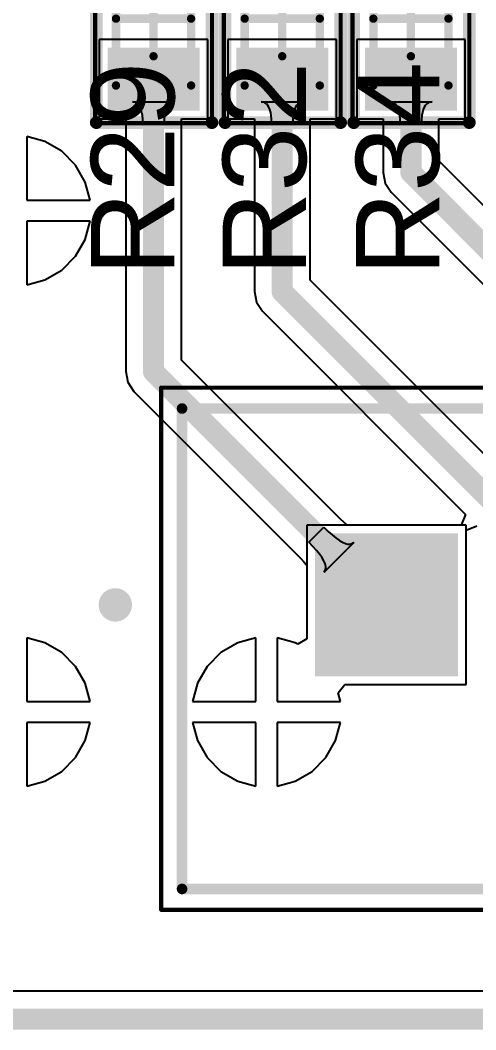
# Model space of a CAD drawing. Header units: inches. Extents: x 1.37 to 4.6, y 1.74 to 5.29.
# Drawn here: x 2.9546 to 3.1696, y 1.74 to 2.2157 of the extents above; entities that cross this region are included whole.
import ezdxf

# ---------------------------------------------------------------- set-up
doc = ezdxf.new("R2010")
doc.units = ezdxf.units.IN
doc.header["$MEASUREMENT"] = 0
for name, color, linetype in [('BottomLayer', 5, 'Continuous'), ('BottomSolder', 6, 'Continuous'), ('KeepOutLayer', 6, 'Continuous'), ('Mechanical13', 56, 'Continuous'), ('Mechanical15', 56, 'Continuous'), ('PadHoleLayer', 156, 'Continuous'), ('TopLayer', 1, 'Continuous'), ('TopOverlay', 2, 'Continuous'), ('TopPaste', 8, 'Continuous'), ('TopSolder', 216, 'Continuous')]:
    doc.layers.add(name, color=color, linetype=linetype)
doc.styles.add('Arial', font='', dxfattribs={"height": 0.2})
doc.styles.get('Arial').set_extended_font_data('Arial')

# ---------------------------------------------------------------- blocks, each defined once
blk = doc.blocks.new('_________0603_84')
at = {"layer": 'TopLayer'}
for points in [[(-0.03937, -0.01772), (-0.03937, 0.01772), (-0.01772, 0.01772), (-0.01772, -0.01772)], [(0.01772, -0.01772), (0.01772, 0.01772), (0.03937, 0.01772), (0.03937, -0.01772)]]:
    blk.add_hatch(color=1, dxfattribs=at).paths.add_polyline_path(points)
at = {"layer": 'TopPaste'}
for points in [[(-0.03937, -0.01772), (-0.03937, 0.01772), (-0.01772, 0.01772), (-0.01772, -0.01772)], [(0.01772, -0.01772), (0.01772, 0.01772), (0.03937, 0.01772), (0.03937, -0.01772)]]:
    blk.add_hatch(color=8, dxfattribs=at).paths.add_polyline_path(points)
at = {"layer": 'TopSolder'}
for points in [[(-0.04337, -0.02172), (-0.04337, 0.02172), (-0.01372, 0.02172), (-0.01372, -0.02172)], [(0.01372, -0.02172), (0.01372, 0.02172), (0.04337, 0.02172), (0.04337, -0.02172)]]:
    blk.add_hatch(color=216, dxfattribs=at).paths.add_polyline_path(points)
at = {"layer": 'Mechanical13', "const_width": 0.00394}
for points in [[(-0.0315, -0.01772), (-0.0315, 0.01772)], [(0.0315, 0.01772), (-0.0315, 0.01772)], [(0.0315, -0.01772), (0.0315, 0.01772)], [(0.0315, -0.01772), (-0.0315, -0.01772)]]:
    blk.add_lwpolyline(points, dxfattribs=at)
at = {"layer": 'Mechanical13', "const_width": 0.00197}
for points in [[(-0.03248, 0.01772, 1), (-0.03051, 0.01772, 1)], [(-0.03248, 0.01772, 1), (-0.03051, 0.01772, 1)], [(0.03051, 0.01772, 1), (0.03248, 0.01772, 1)], [(0.03051, 0.01772, 1), (0.03248, 0.01772, 1)], [(-0.03248, -0.01772, 1), (-0.03051, -0.01772, 1)], [(-0.03248, -0.01772, 1), (-0.03051, -0.01772, 1)], [(0.03051, -0.01772, 1), (0.03248, -0.01772, 1)], [(0.03051, -0.01772, 1), (0.03248, -0.01772, 1)]]:
    blk.add_lwpolyline(points, format="xyb", close=True, dxfattribs=at)
at = {"layer": 'Mechanical15'}
for points, const_width in [([(-0.04921, -0.02756), (-0.04921, 0.02756)], 0.00197), ([(0.04921, 0.02756), (-0.04921, 0.02756)], 0.00197), ([(0.04921, -0.02756), (0.04921, 0.02756)], 0.00197), ([(0, -0.01772), (0, 0.01772)], 0.00394), ([(0.01772, 0), (-0.01772, 0)], 0.00394), ([(0.04921, -0.02756), (-0.04921, -0.02756)], 0.00197)]:
    blk.add_lwpolyline(points, dxfattribs=dict(at, const_width=const_width))
for points, const_width in [([(-0.0497, 0.02756, 1), (-0.04872, 0.02756, 1)], 0.000984), ([(-0.0497, 0.02756, 1), (-0.04872, 0.02756, 1)], 0.000984), ([(0.04872, 0.02756, 1), (0.0497, 0.02756, 1)], 0.000984), ([(0.04872, 0.02756, 1), (0.0497, 0.02756, 1)], 0.000984), ([(-0.00098, 0.01772, 1), (0.00098, 0.01772, 1)], 0.00197), ([(-0.0187, 0, 1), (-0.01673, 0, 1)], 0.00197), ([(0.01673, 0, 1), (0.0187, 0, 1)], 0.00197), ([(-0.00098, -0.01772, 1), (0.00098, -0.01772, 1)], 0.00197), ([(-0.0497, -0.02756, 1), (-0.04872, -0.02756, 1)], 0.000984), ([(-0.0497, -0.02756, 1), (-0.04872, -0.02756, 1)], 0.000984), ([(0.04872, -0.02756, 1), (0.0497, -0.02756, 1)], 0.000984), ([(0.04872, -0.02756, 1), (0.0497, -0.02756, 1)], 0.000984)]:
    blk.add_lwpolyline(points, format="xyb", close=True, dxfattribs=dict(at, const_width=const_width))
at = {"layer": 'TopOverlay', "const_width": 0.006}
for points in [[(-0.04921, -0.027), (-0.04921, 0.02756)], [(0.049, 0.02756), (-0.04921, 0.02756)], [(0.049, -0.027), (0.049, 0.02756)], [(0.049, -0.027), (-0.04921, -0.027)]]:
    blk.add_lwpolyline(points, dxfattribs=at)
at = {"layer": 'TopOverlay', "const_width": 0.003}
for points in [[(-0.05071, 0.02756, 1), (-0.04771, 0.02756, 1)], [(-0.05071, 0.02756, 1), (-0.04771, 0.02756, 1)], [(0.0475, 0.02756, 1), (0.0505, 0.02756, 1)], [(0.0475, 0.02756, 1), (0.0505, 0.02756, 1)], [(-0.05071, -0.027, 1), (-0.04771, -0.027, 1)], [(-0.05071, -0.027, 1), (-0.04771, -0.027, 1)], [(0.0475, -0.027, 1), (0.0505, -0.027, 1)], [(0.0475, -0.027, 1), (0.0505, -0.027, 1)]]:
    blk.add_lwpolyline(points, format="xyb", close=True, dxfattribs=at)
blk = doc.blocks.new('_________0603_86')
at = {"layer": 'TopLayer'}
for points in [[(-0.03937, -0.01772), (-0.03937, 0.01772), (-0.01772, 0.01772), (-0.01772, -0.01772)], [(0.01772, -0.01772), (0.01772, 0.01772), (0.03937, 0.01772), (0.03937, -0.01772)]]:
    blk.add_hatch(color=1, dxfattribs=at).paths.add_polyline_path(points)
at = {"layer": 'TopPaste'}
for points in [[(-0.03937, -0.01772), (-0.03937, 0.01772), (-0.01772, 0.01772), (-0.01772, -0.01772)], [(0.01772, -0.01772), (0.01772, 0.01772), (0.03937, 0.01772), (0.03937, -0.01772)]]:
    blk.add_hatch(color=8, dxfattribs=at).paths.add_polyline_path(points)
at = {"layer": 'TopSolder'}
for points in [[(-0.04337, -0.02172), (-0.04337, 0.02172), (-0.01372, 0.02172), (-0.01372, -0.02172)], [(0.01372, -0.02172), (0.01372, 0.02172), (0.04337, 0.02172), (0.04337, -0.02172)]]:
    blk.add_hatch(color=216, dxfattribs=at).paths.add_polyline_path(points)
at = {"layer": 'Mechanical13', "const_width": 0.00394}
for points in [[(-0.0315, -0.01772), (-0.0315, 0.01772)], [(0.0315, 0.01772), (-0.0315, 0.01772)], [(0.0315, -0.01772), (0.0315, 0.01772)], [(0.0315, -0.01772), (-0.0315, -0.01772)]]:
    blk.add_lwpolyline(points, dxfattribs=at)
at = {"layer": 'Mechanical13', "const_width": 0.00197}
for points in [[(-0.03248, 0.01772, 1), (-0.03051, 0.01772, 1)], [(-0.03248, 0.01772, 1), (-0.03051, 0.01772, 1)], [(0.03051, 0.01772, 1), (0.03248, 0.01772, 1)], [(0.03051, 0.01772, 1), (0.03248, 0.01772, 1)], [(-0.03248, -0.01772, 1), (-0.03051, -0.01772, 1)], [(-0.03248, -0.01772, 1), (-0.03051, -0.01772, 1)], [(0.03051, -0.01772, 1), (0.03248, -0.01772, 1)], [(0.03051, -0.01772, 1), (0.03248, -0.01772, 1)]]:
    blk.add_lwpolyline(points, format="xyb", close=True, dxfattribs=at)
at = {"layer": 'Mechanical15'}
for points, const_width in [([(-0.04921, -0.02756), (-0.04921, 0.02756)], 0.00197), ([(0.04921, 0.02756), (-0.04921, 0.02756)], 0.00197), ([(0.04921, -0.02756), (0.04921, 0.02756)], 0.00197), ([(0, -0.01772), (0, 0.01772)], 0.00394), ([(0.01772, 0), (-0.01772, 0)], 0.00394), ([(0.04921, -0.02756), (-0.04921, -0.02756)], 0.00197)]:
    blk.add_lwpolyline(points, dxfattribs=dict(at, const_width=const_width))
for points, const_width in [([(-0.0497, 0.02756, 1), (-0.04872, 0.02756, 1)], 0.000984), ([(-0.0497, 0.02756, 1), (-0.04872, 0.02756, 1)], 0.000984), ([(0.04872, 0.02756, 1), (0.0497, 0.02756, 1)], 0.000984), ([(0.04872, 0.02756, 1), (0.0497, 0.02756, 1)], 0.000984), ([(-0.00098, 0.01772, 1), (0.00098, 0.01772, 1)], 0.00197), ([(-0.0187, 0, 1), (-0.01673, 0, 1)], 0.00197), ([(0.01673, 0, 1), (0.0187, 0, 1)], 0.00197), ([(-0.00098, -0.01772, 1), (0.00098, -0.01772, 1)], 0.00197), ([(-0.0497, -0.02756, 1), (-0.04872, -0.02756, 1)], 0.000984), ([(-0.0497, -0.02756, 1), (-0.04872, -0.02756, 1)], 0.000984), ([(0.04872, -0.02756, 1), (0.0497, -0.02756, 1)], 0.000984), ([(0.04872, -0.02756, 1), (0.0497, -0.02756, 1)], 0.000984)]:
    blk.add_lwpolyline(points, format="xyb", close=True, dxfattribs=dict(at, const_width=const_width))
at = {"layer": 'TopOverlay', "const_width": 0.006}
for points in [[(-0.04921, -0.027), (-0.04921, 0.02756)], [(0.049, 0.02756), (-0.04921, 0.02756)], [(0.049, -0.027), (0.049, 0.02756)], [(0.049, -0.027), (-0.04921, -0.027)]]:
    blk.add_lwpolyline(points, dxfattribs=at)
at = {"layer": 'TopOverlay', "const_width": 0.003}
for points in [[(-0.05071, 0.02756, 1), (-0.04771, 0.02756, 1)], [(-0.05071, 0.02756, 1), (-0.04771, 0.02756, 1)], [(0.0475, 0.02756, 1), (0.0505, 0.02756, 1)], [(0.0475, 0.02756, 1), (0.0505, 0.02756, 1)], [(-0.05071, -0.027, 1), (-0.04771, -0.027, 1)], [(-0.05071, -0.027, 1), (-0.04771, -0.027, 1)], [(0.0475, -0.027, 1), (0.0505, -0.027, 1)], [(0.0475, -0.027, 1), (0.0505, -0.027, 1)]]:
    blk.add_lwpolyline(points, format="xyb", close=True, dxfattribs=at)
blk = doc.blocks.new('_________0603_89')
at = {"layer": 'TopLayer'}
for points in [[(-0.03937, -0.01772), (-0.03937, 0.01772), (-0.01772, 0.01772), (-0.01772, -0.01772)], [(0.01772, -0.01772), (0.01772, 0.01772), (0.03937, 0.01772), (0.03937, -0.01772)]]:
    blk.add_hatch(color=1, dxfattribs=at).paths.add_polyline_path(points)
at = {"layer": 'TopPaste'}
for points in [[(-0.03937, -0.01772), (-0.03937, 0.01772), (-0.01772, 0.01772), (-0.01772, -0.01772)], [(0.01772, -0.01772), (0.01772, 0.01772), (0.03937, 0.01772), (0.03937, -0.01772)]]:
    blk.add_hatch(color=8, dxfattribs=at).paths.add_polyline_path(points)
at = {"layer": 'TopSolder'}
for points in [[(-0.04337, -0.02172), (-0.04337, 0.02172), (-0.01372, 0.02172), (-0.01372, -0.02172)], [(0.01372, -0.02172), (0.01372, 0.02172), (0.04337, 0.02172), (0.04337, -0.02172)]]:
    blk.add_hatch(color=216, dxfattribs=at).paths.add_polyline_path(points)
at = {"layer": 'Mechanical13', "const_width": 0.00394}
for points in [[(-0.0315, -0.01772), (-0.0315, 0.01772)], [(0.0315, 0.01772), (-0.0315, 0.01772)], [(0.0315, -0.01772), (0.0315, 0.01772)], [(0.0315, -0.01772), (-0.0315, -0.01772)]]:
    blk.add_lwpolyline(points, dxfattribs=at)
at = {"layer": 'Mechanical13', "const_width": 0.00197}
for points in [[(-0.03248, 0.01772, 1), (-0.03051, 0.01772, 1)], [(-0.03248, 0.01772, 1), (-0.03051, 0.01772, 1)], [(0.03051, 0.01772, 1), (0.03248, 0.01772, 1)], [(0.03051, 0.01772, 1), (0.03248, 0.01772, 1)], [(-0.03248, -0.01772, 1), (-0.03051, -0.01772, 1)], [(-0.03248, -0.01772, 1), (-0.03051, -0.01772, 1)], [(0.03051, -0.01772, 1), (0.03248, -0.01772, 1)], [(0.03051, -0.01772, 1), (0.03248, -0.01772, 1)]]:
    blk.add_lwpolyline(points, format="xyb", close=True, dxfattribs=at)
at = {"layer": 'Mechanical15'}
for points, const_width in [([(-0.04921, -0.02756), (-0.04921, 0.02756)], 0.00197), ([(0.04921, 0.02756), (-0.04921, 0.02756)], 0.00197), ([(0.04921, -0.02756), (0.04921, 0.02756)], 0.00197), ([(0, -0.01772), (0, 0.01772)], 0.00394), ([(0.01772, 0), (-0.01772, 0)], 0.00394), ([(0.04921, -0.02756), (-0.04921, -0.02756)], 0.00197)]:
    blk.add_lwpolyline(points, dxfattribs=dict(at, const_width=const_width))
for points, const_width in [([(-0.0497, 0.02756, 1), (-0.04872, 0.02756, 1)], 0.000984), ([(-0.0497, 0.02756, 1), (-0.04872, 0.02756, 1)], 0.000984), ([(0.04872, 0.02756, 1), (0.0497, 0.02756, 1)], 0.000984), ([(0.04872, 0.02756, 1), (0.0497, 0.02756, 1)], 0.000984), ([(-0.00098, 0.01772, 1), (0.00098, 0.01772, 1)], 0.00197), ([(-0.0187, 0, 1), (-0.01673, 0, 1)], 0.00197), ([(0.01673, 0, 1), (0.0187, 0, 1)], 0.00197), ([(-0.00098, -0.01772, 1), (0.00098, -0.01772, 1)], 0.00197), ([(-0.0497, -0.02756, 1), (-0.04872, -0.02756, 1)], 0.000984), ([(-0.0497, -0.02756, 1), (-0.04872, -0.02756, 1)], 0.000984), ([(0.04872, -0.02756, 1), (0.0497, -0.02756, 1)], 0.000984), ([(0.04872, -0.02756, 1), (0.0497, -0.02756, 1)], 0.000984)]:
    blk.add_lwpolyline(points, format="xyb", close=True, dxfattribs=dict(at, const_width=const_width))
at = {"layer": 'TopOverlay', "const_width": 0.006}
for points in [[(-0.04921, -0.027), (-0.04921, 0.02756)], [(0.049, 0.02756), (-0.04921, 0.02756)], [(0.049, -0.027), (0.049, 0.02756)], [(0.049, -0.027), (-0.04921, -0.027)]]:
    blk.add_lwpolyline(points, dxfattribs=at)
at = {"layer": 'TopOverlay', "const_width": 0.003}
for points in [[(-0.05071, 0.02756, 1), (-0.04771, 0.02756, 1)], [(-0.05071, 0.02756, 1), (-0.04771, 0.02756, 1)], [(0.0475, 0.02756, 1), (0.0505, 0.02756, 1)], [(0.0475, 0.02756, 1), (0.0505, 0.02756, 1)], [(-0.05071, -0.027, 1), (-0.04771, -0.027, 1)], [(-0.05071, -0.027, 1), (-0.04771, -0.027, 1)], [(0.0475, -0.027, 1), (0.0505, -0.027, 1)], [(0.0475, -0.027, 1), (0.0505, -0.027, 1)]]:
    blk.add_lwpolyline(points, format="xyb", close=True, dxfattribs=at)
blk = doc.blocks.new('JST_B8B_XH_A_136')
at = {"layer": 'BottomLayer'}
blk.add_hatch(color=5, dxfattribs=at).paths.add_polyline_path([(0.3148, 0.00902), (0.37417, 0.00902), (0.37417, -0.05035), (0.3148, -0.05035)])
at = {"layer": 'BottomSolder'}
blk.add_hatch(color=6, dxfattribs=at).paths.add_polyline_path([(0.3108, 0.01302), (0.37817, 0.01302), (0.37817, -0.05435), (0.3108, -0.05435)])
at = {"layer": 'PadHoleLayer'}
h = blk.add_hatch(color=156, dxfattribs=at)
edge = h.paths.add_edge_path()
edge.add_arc((0.34449, -0.02067), 0.01969, 0, 360)
at = {"layer": 'TopLayer'}
blk.add_hatch(color=1, dxfattribs=at).paths.add_polyline_path([(0.3148, 0.00902), (0.37417, 0.00902), (0.37417, -0.05035), (0.3148, -0.05035)])
at = {"layer": 'TopSolder'}
blk.add_hatch(color=216, dxfattribs=at).paths.add_polyline_path([(0.3108, 0.01302), (0.37817, 0.01302), (0.37817, -0.05435), (0.3108, -0.05435)])
at = {"layer": 'Mechanical13', "const_width": 0.005}
for points in [[(0.44094, 0.11319), (-0.44094, 0.11319)], [(0.44094, 0.11319), (0.44094, -0.11319)], [(0.44094, -0.11319), (-0.44094, -0.11319)]]:
    blk.add_lwpolyline(points, dxfattribs=at)
at = {"layer": 'Mechanical13'}
for points, const_width in [([(0.43969, 0.11319, 1), (0.44219, 0.11319, 1)], 0.0025), ([(0.43969, 0.11319, 1), (0.44219, 0.11319, 1)], 0.0025), ([(0.47638, -0.02067, 1), (0.4685, -0.02067, 1)], 0.00787), ([(0.46654, -0.02067, 1), (0.47047, -0.02067, 1)], 0.00394), ([(0.47441, -0.02067, 1), (0.47835, -0.02067, 1)], 0.00394), ([(0.43969, -0.11319, 1), (0.44219, -0.11319, 1)], 0.0025), ([(0.43969, -0.11319, 1), (0.44219, -0.11319, 1)], 0.0025)]:
    blk.add_lwpolyline(points, format="xyb", close=True, dxfattribs=dict(at, const_width=const_width))
at = {"layer": 'Mechanical15', "const_width": 0.00197}
for points in [[(0.45079, 0.12303), (-0.45079, 0.12303)], [(0.45079, 0.12303), (0.45079, -0.12303)], [(0.45079, -0.12303), (-0.45079, -0.12303)]]:
    blk.add_lwpolyline(points, dxfattribs=at)
at = {"layer": 'Mechanical15', "const_width": 0.000984}
for points in [[(0.4503, 0.12303, 1), (0.45128, 0.12303, 1)], [(0.4503, 0.12303, 1), (0.45128, 0.12303, 1)], [(0.4503, -0.12303, 1), (0.45128, -0.12303, 1)], [(0.4503, -0.12303, 1), (0.45128, -0.12303, 1)]]:
    blk.add_lwpolyline(points, format="xyb", close=True, dxfattribs=at)
at = {"layer": 'TopOverlay', "const_width": 0.005}
for points in [[(0.44094, 0.11319), (-0.44094, 0.11319)], [(0.44094, 0.11319), (0.44094, -0.11319)], [(0.44094, -0.11319), (-0.44094, -0.11319)]]:
    blk.add_lwpolyline(points, dxfattribs=at)
at = {"layer": 'TopOverlay'}
for points, const_width in [([(0.43969, 0.11319, 1), (0.44219, 0.11319, 1)], 0.0025), ([(0.43969, 0.11319, 1), (0.44219, 0.11319, 1)], 0.0025), ([(0.47638, -0.02067, 1), (0.4685, -0.02067, 1)], 0.00787), ([(0.46654, -0.02067, 1), (0.47047, -0.02067, 1)], 0.00394), ([(0.47441, -0.02067, 1), (0.47835, -0.02067, 1)], 0.00394), ([(0.43969, -0.11319, 1), (0.44219, -0.11319, 1)], 0.0025), ([(0.43969, -0.11319, 1), (0.44219, -0.11319, 1)], 0.0025)]:
    blk.add_lwpolyline(points, format="xyb", close=True, dxfattribs=dict(at, const_width=const_width))

msp = doc.modelspace()

# ---------------------------------------------------------------- linework, layer by layer
at = {"layer": 'BottomLayer'}
for p, q in [((2.96626, 2.1586), (2.95776, 2.16088)), ((2.95776, 2.16088), (2.95776, 2.13098)), ((2.97425, 2.15399), (2.96626, 2.1586)), ((2.98076, 2.14747), (2.97425, 2.15399)), ((2.98537, 2.13949), (2.98076, 2.14747)), ((2.98765, 2.13098), (2.98537, 2.13949)), ((2.95776, 2.13098), (2.98765, 2.13098)), ((2.98765, 2.12098), (2.95776, 2.12098)), ((2.95776, 2.12098), (2.95776, 2.09109)), ((2.98537, 2.11247), (2.98765, 2.12098)), ((2.98076, 2.10449), (2.98537, 2.11247)), ((2.97425, 2.09798), (2.98076, 2.10449)), ((2.95776, 2.09109), (2.96626, 2.09337)), ((2.96626, 2.09337), (2.97425, 2.09798)), ((3.16502, 1.97779), (3.0899, 1.97779)), ((3.0899, 1.97779), (3.0899, 1.92419)), ((3.16502, 1.90267), (3.16502, 1.97779)), ((2.96626, 1.92238), (2.95776, 1.92466)), ((2.95776, 1.92466), (2.95776, 1.89476)), ((2.97425, 1.91777), (2.96626, 1.92238)), ((3.05736, 1.92238), (3.04937, 1.91777)), ((3.06587, 1.92466), (3.05736, 1.92238)), ((3.06587, 1.89476), (3.06587, 1.92466)), ((3.08437, 1.92238), (3.07587, 1.92466)), ((3.07587, 1.92466), (3.07587, 1.89476)), ((3.08557, 1.92169), (3.08437, 1.92238)), ((3.0899, 1.92419), (3.08557, 1.92169)), ((2.98076, 1.91125), (2.97425, 1.91777)), ((3.04937, 1.91777), (3.04286, 1.91125)), ((2.98537, 1.90327), (2.98076, 1.91125)), ((3.04286, 1.91125), (3.03825, 1.90327)), ((2.98765, 1.89476), (2.98537, 1.90327)), ((3.03825, 1.90327), (3.03597, 1.89476)), ((3.1047, 1.89871), (3.10775, 1.90267)), ((3.10576, 1.89476), (3.1047, 1.89871)), ((3.10775, 1.90267), (3.16502, 1.90267)), ((2.95776, 1.89476), (2.98765, 1.89476)), ((3.03597, 1.89476), (3.06587, 1.89476)), ((3.07587, 1.89476), (3.10576, 1.89476)), ((2.98765, 1.88476), (2.95776, 1.88476)), ((2.95776, 1.88476), (2.95776, 1.85487)), ((2.98537, 1.87625), (2.98765, 1.88476)), ((3.06587, 1.88476), (3.03597, 1.88476)), ((3.03597, 1.88476), (3.03825, 1.87625)), ((3.06587, 1.85487), (3.06587, 1.88476)), ((3.10576, 1.88476), (3.07587, 1.88476)), ((3.07587, 1.88476), (3.07587, 1.85487)), ((3.10348, 1.87625), (3.10576, 1.88476)), ((2.98076, 1.86827), (2.98537, 1.87625)), ((3.03825, 1.87625), (3.04286, 1.86827)), ((3.09887, 1.86827), (3.10348, 1.87625)), ((2.97425, 1.86176), (2.98076, 1.86827)), ((3.04286, 1.86827), (3.04937, 1.86176)), ((3.09236, 1.86176), (3.09887, 1.86827)), ((2.96626, 1.85715), (2.97425, 1.86176)), ((3.04937, 1.86176), (3.05736, 1.85715)), ((3.08437, 1.85715), (3.09236, 1.86176)), ((2.95776, 1.85487), (2.96626, 1.85715)), ((3.05736, 1.85715), (3.06587, 1.85487)), ((3.07587, 1.85487), (3.08437, 1.85715)), ((4.49687, 1.75813), (1.39313, 1.75813))]:
    msp.add_line(p, q, dxfattribs=at)
at = {"layer": 'KeepOutLayer', "const_width": 0.01}
msp.add_lwpolyline([(1.38, 1.745), (4.51, 1.745)], dxfattribs=at)
at = {"layer": 'TopLayer'}
for p, q in [((3.04315, 2.20661), (2.99197, 2.20661)), ((2.99197, 2.20661), (2.99197, 2.16921)), ((3.04315, 2.16921), (3.04315, 2.20661)), ((3.10386, 2.20661), (3.05268, 2.20661)), ((3.05268, 2.20661), (3.05268, 2.16921)), ((3.10386, 2.16921), (3.10386, 2.20661)), ((3.16458, 2.20661), (3.1134, 2.20661)), ((3.1134, 2.20661), (3.1134, 2.16921)), ((3.16458, 2.16921), (3.16458, 2.20661)), ((3.00851, 2.17711), (3.00756, 2.17721)), ((3.00756, 2.17721), (3.02756, 2.17721)), ((3.00936, 2.17681), (3.00851, 2.17711)), ((3.01011, 2.17631), (3.00936, 2.17681)), ((3.01076, 2.17561), (3.01011, 2.17631)), ((3.01131, 2.17471), (3.01076, 2.17561)), ((3.01176, 2.17361), (3.01131, 2.17471)), ((3.02381, 2.17471), (3.02336, 2.17361)), ((3.02436, 2.17561), (3.02381, 2.17471)), ((3.02501, 2.17631), (3.02436, 2.17561)), ((3.02576, 2.17681), (3.02501, 2.17631)), ((3.02661, 2.17711), (3.02576, 2.17681)), ((3.02756, 2.17721), (3.02661, 2.17711)), ((3.06922, 2.17711), (3.06827, 2.17721)), ((3.06827, 2.17721), (3.08827, 2.17721)), ((3.07007, 2.17681), (3.06922, 2.17711)), ((3.07082, 2.17631), (3.07007, 2.17681)), ((3.07147, 2.17561), (3.07082, 2.17631)), ((3.07202, 2.17471), (3.07147, 2.17561)), ((3.07247, 2.17361), (3.07202, 2.17471)), ((3.08452, 2.17471), (3.08407, 2.17361)), ((3.08507, 2.17561), (3.08452, 2.17471)), ((3.08572, 2.17631), (3.08507, 2.17561)), ((3.08647, 2.17681), (3.08572, 2.17631)), ((3.08732, 2.17711), (3.08647, 2.17681)), ((3.08827, 2.17721), (3.08732, 2.17711)), ((3.12994, 2.17711), (3.12899, 2.17721)), ((3.12899, 2.17721), (3.14899, 2.17721)), ((3.13079, 2.17681), (3.12994, 2.17711)), ((3.13154, 2.17631), (3.13079, 2.17681)), ((3.13219, 2.17561), (3.13154, 2.17631)), ((3.13274, 2.17471), (3.13219, 2.17561)), ((3.13319, 2.17361), (3.13274, 2.17471)), ((3.14524, 2.17471), (3.14479, 2.17361)), ((3.14579, 2.17561), (3.14524, 2.17471)), ((3.14644, 2.17631), (3.14579, 2.17561)), ((3.14719, 2.17681), (3.14644, 2.17631)), ((3.14804, 2.17711), (3.14719, 2.17681)), ((3.14899, 2.17721), (3.14804, 2.17711)), ((3.01211, 2.17231), (3.01176, 2.17361)), ((3.01236, 2.17081), (3.01211, 2.17231)), ((3.01251, 2.16911), (3.01236, 2.17081)), ((3.02276, 2.17081), (3.02261, 2.16911)), ((3.02301, 2.17231), (3.02276, 2.17081)), ((3.02336, 2.17361), (3.02301, 2.17231)), ((3.07282, 2.17231), (3.07247, 2.17361)), ((3.07307, 2.17081), (3.07282, 2.17231)), ((3.07322, 2.16911), (3.07307, 2.17081)), ((3.08347, 2.17081), (3.08332, 2.16911)), ((3.08372, 2.17231), (3.08347, 2.17081)), ((3.08407, 2.17361), (3.08372, 2.17231)), ((3.13354, 2.17231), (3.13319, 2.17361)), ((3.13379, 2.17081), (3.13354, 2.17231)), ((3.13394, 2.16911), (3.13379, 2.17081)), ((3.14419, 2.17081), (3.14404, 2.16911)), ((3.14444, 2.17231), (3.14419, 2.17081)), ((3.14479, 2.17361), (3.14444, 2.17231)), ((2.99197, 2.16921), (3.00443, 2.16921)), ((3.00443, 2.16921), (3.00443, 2.05013)), ((3.01256, 2.16721), (3.01251, 2.16911)), ((3.02256, 2.16721), (3.01256, 2.16721)), ((3.02261, 2.16911), (3.02256, 2.16721)), ((3.03068, 2.05557), (3.03068, 2.16921)), ((3.03068, 2.16921), (3.04315, 2.16921)), ((3.05268, 2.16921), (3.06515, 2.16921)), ((3.06515, 2.16921), (3.06515, 2.08784)), ((3.07327, 2.16721), (3.07322, 2.16911)), ((3.08327, 2.16721), (3.07327, 2.16721)), ((3.08332, 2.16911), (3.08327, 2.16721)), ((3.0914, 2.09328), (3.0914, 2.16921)), ((3.0914, 2.16921), (3.10386, 2.16921)), ((3.1134, 2.16921), (3.12586, 2.16921)), ((3.12586, 2.16921), (3.12586, 2.14396)), ((3.13399, 2.16721), (3.13394, 2.16911)), ((3.14399, 2.16721), (3.13399, 2.16721)), ((3.14404, 2.16911), (3.14399, 2.16721)), ((3.15211, 2.1494), (3.15211, 2.16921)), ((3.15211, 2.16921), (3.16458, 2.16921)), ((2.96626, 2.1586), (2.95776, 2.16088)), ((2.95776, 2.16088), (2.95776, 2.13098)), ((2.97425, 2.15399), (2.96626, 2.1586)), ((2.98076, 2.14747), (2.97425, 2.15399)), ((2.98537, 2.13949), (2.98076, 2.14747)), ((3.31223, 1.98928), (3.15211, 2.1494)), ((3.12586, 2.14396), (3.12686, 2.13894)), ((2.98765, 2.13098), (2.98537, 2.13949)), ((3.12686, 2.13894), (3.1297, 2.13468)), ((3.1297, 2.13468), (3.29218, 1.9722)), ((2.95776, 2.13098), (2.98765, 2.13098)), ((2.98765, 2.12098), (2.95776, 2.12098)), ((2.95776, 2.12098), (2.95776, 2.09109)), ((2.98537, 2.11247), (2.98765, 2.12098)), ((2.98076, 2.10449), (2.98537, 2.11247)), ((2.97425, 2.09798), (2.98076, 2.10449)), ((2.95776, 2.09109), (2.96626, 2.09337)), ((2.96626, 2.09337), (2.97425, 2.09798)), ((3.20259, 1.98209), (3.0914, 2.09328)), ((3.06515, 2.08784), (3.06615, 2.08282)), ((3.06615, 2.08282), (3.06899, 2.07856)), ((3.06899, 2.07856), (3.16476, 1.98279)), ((3.10586, 1.98039), (3.03068, 2.05557)), ((3.00443, 2.05013), (3.00543, 2.04511)), ((3.00543, 2.04511), (3.00828, 2.04085)), ((3.00828, 2.04085), (3.08689, 1.96224)), ((3.10856, 1.9781), (3.10586, 1.98039)), ((3.16476, 1.98279), (3.16269, 1.97779)), ((3.09082, 1.9698), (3.09789, 1.97687)), ((3.09789, 1.97687), (3.09996, 1.97488)), ((3.09996, 1.97488), (3.10365, 1.97174)), ((3.109, 1.97779), (3.10856, 1.9781)), ((3.16098, 1.97779), (3.109, 1.97779)), ((3.16269, 1.97779), (3.16098, 1.97779)), ((3.16502, 1.97546), (3.17002, 1.97753)), ((3.16502, 1.97358), (3.16502, 1.97546)), ((3.09452, 1.96582), (3.09082, 1.9698)), ((3.11204, 1.96968), (3.09801, 1.95565)), ((3.10365, 1.97174), (3.10528, 1.9706)), ((3.10528, 1.9706), (3.10676, 1.96974)), ((3.10676, 1.96974), (3.10811, 1.96916)), ((3.11127, 1.96912), (3.11204, 1.96968)), ((3.16502, 1.90267), (3.16502, 1.97358)), ((3.09595, 1.96404), (3.09452, 1.96582)), ((3.10811, 1.96916), (3.1093, 1.96886)), ((3.1093, 1.96886), (3.11036, 1.96885)), ((3.11036, 1.96885), (3.11127, 1.96912)), ((3.08689, 1.96224), (3.08845, 1.96056)), ((3.08845, 1.96056), (3.08953, 1.95922)), ((3.09709, 1.96241), (3.09595, 1.96404)), ((3.09795, 1.96093), (3.09709, 1.96241)), ((3.09853, 1.95959), (3.09795, 1.96093)), ((3.08953, 1.95922), (3.0899, 1.95869)), ((3.0899, 1.95869), (3.0899, 1.92419)), ((3.09801, 1.95565), (3.09857, 1.95642)), ((3.09883, 1.95839), (3.09853, 1.95959)), ((3.09857, 1.95642), (3.09884, 1.95733)), ((3.09884, 1.95733), (3.09883, 1.95839)), ((2.96626, 1.92238), (2.95776, 1.92466)), ((2.95776, 1.92466), (2.95776, 1.89476)), ((2.97425, 1.91777), (2.96626, 1.92238)), ((3.05736, 1.92238), (3.04937, 1.91777)), ((3.06587, 1.92466), (3.05736, 1.92238)), ((3.06587, 1.89476), (3.06587, 1.92466)), ((3.08437, 1.92238), (3.07587, 1.92466)), ((3.07587, 1.92466), (3.07587, 1.89476)), ((3.08557, 1.92169), (3.08437, 1.92238)), ((3.0899, 1.92419), (3.08557, 1.92169)), ((2.98076, 1.91125), (2.97425, 1.91777)), ((3.04937, 1.91777), (3.04286, 1.91125)), ((2.98537, 1.90327), (2.98076, 1.91125)), ((3.04286, 1.91125), (3.03825, 1.90327)), ((2.98765, 1.89476), (2.98537, 1.90327)), ((3.03825, 1.90327), (3.03597, 1.89476)), ((3.1047, 1.89871), (3.10775, 1.90267)), ((3.10576, 1.89476), (3.1047, 1.89871)), ((3.10775, 1.90267), (3.16502, 1.90267)), ((2.95776, 1.89476), (2.98765, 1.89476)), ((3.03597, 1.89476), (3.06587, 1.89476)), ((3.07587, 1.89476), (3.10576, 1.89476)), ((2.98765, 1.88476), (2.95776, 1.88476)), ((2.95776, 1.88476), (2.95776, 1.85487)), ((2.98537, 1.87625), (2.98765, 1.88476)), ((3.06587, 1.88476), (3.03597, 1.88476)), ((3.03597, 1.88476), (3.03825, 1.87625)), ((3.06587, 1.85487), (3.06587, 1.88476)), ((3.10576, 1.88476), (3.07587, 1.88476)), ((3.07587, 1.88476), (3.07587, 1.85487)), ((3.10348, 1.87625), (3.10576, 1.88476)), ((2.98076, 1.86827), (2.98537, 1.87625)), ((3.03825, 1.87625), (3.04286, 1.86827)), ((3.09887, 1.86827), (3.10348, 1.87625)), ((2.97425, 1.86176), (2.98076, 1.86827)), ((3.04286, 1.86827), (3.04937, 1.86176)), ((3.09236, 1.86176), (3.09887, 1.86827)), ((2.96626, 1.85715), (2.97425, 1.86176)), ((3.04937, 1.86176), (3.05736, 1.85715)), ((3.08437, 1.85715), (3.09236, 1.86176)), ((2.95776, 1.85487), (2.96626, 1.85715)), ((3.05736, 1.85715), (3.06587, 1.85487)), ((3.07587, 1.85487), (3.08437, 1.85715)), ((4.49687, 1.75813), (1.39313, 1.75813))]:
    msp.add_line(p, q, dxfattribs=at)
at = {"layer": 'TopLayer', "const_width": 0.01}
for points in [[(3.01756, 2.05013), (3.01756, 2.18791)], [(3.07827, 2.08784), (3.07827, 2.18791)], [(3.13899, 2.14396), (3.13899, 2.18791)], [(3.13899, 2.14396), (3.31486, 1.96808)], [(3.07827, 2.08784), (3.22588, 1.94023)], [(3.01756, 2.05013), (3.12746, 1.94023)]]:
    msp.add_lwpolyline(points, dxfattribs=at)
at = {"layer": 'TopLayer', "const_width": 0.005}
for points in [[(3.01506, 2.18791, 1), (3.02006, 2.18791, 1)], [(3.07577, 2.18791, 1), (3.08077, 2.18791, 1)], [(3.13649, 2.18791, 1), (3.14149, 2.18791, 1)], [(3.13649, 2.14396, 1), (3.14149, 2.14396, 1)], [(3.13649, 2.14396, 1), (3.14149, 2.14396, 1)], [(3.07577, 2.08784, 1), (3.08077, 2.08784, 1)], [(3.07577, 2.08784, 1), (3.08077, 2.08784, 1)], [(3.01506, 2.05013, 1), (3.02006, 2.05013, 1)], [(3.01506, 2.05013, 1), (3.02006, 2.05013, 1)], [(3.12496, 1.94023, 1), (3.12996, 1.94023, 1)]]:
    msp.add_lwpolyline(points, format="xyb", close=True, dxfattribs=at)

# ---------------------------------------------------------------- block references
for name, p, rotation in [('_________0603_89', (3.01756, 2.21646), 270), ('_________0603_86', (3.07827, 2.21646), 270), ('_________0603_84', (3.13899, 2.21646), 270), ('JST_B8B_XH_A_136', (3.47195, 1.91956), 180)]:
    msp.add_blockref(name, p, dxfattribs=dict(rotation=rotation))

# ---------------------------------------------------------------- texts
at = {"layer": 'TopOverlay', "style": 'Arial'}
for s, p in [('R29', (3.0274, 2.09519)), ('R32', (3.08956, 2.09519)), ('R34', (3.15239, 2.09519))]:
    msp.add_text(s, height=0.03937, rotation=90, dxfattribs=at).set_placement(p)

doc.saveas('drawing.dxf')
